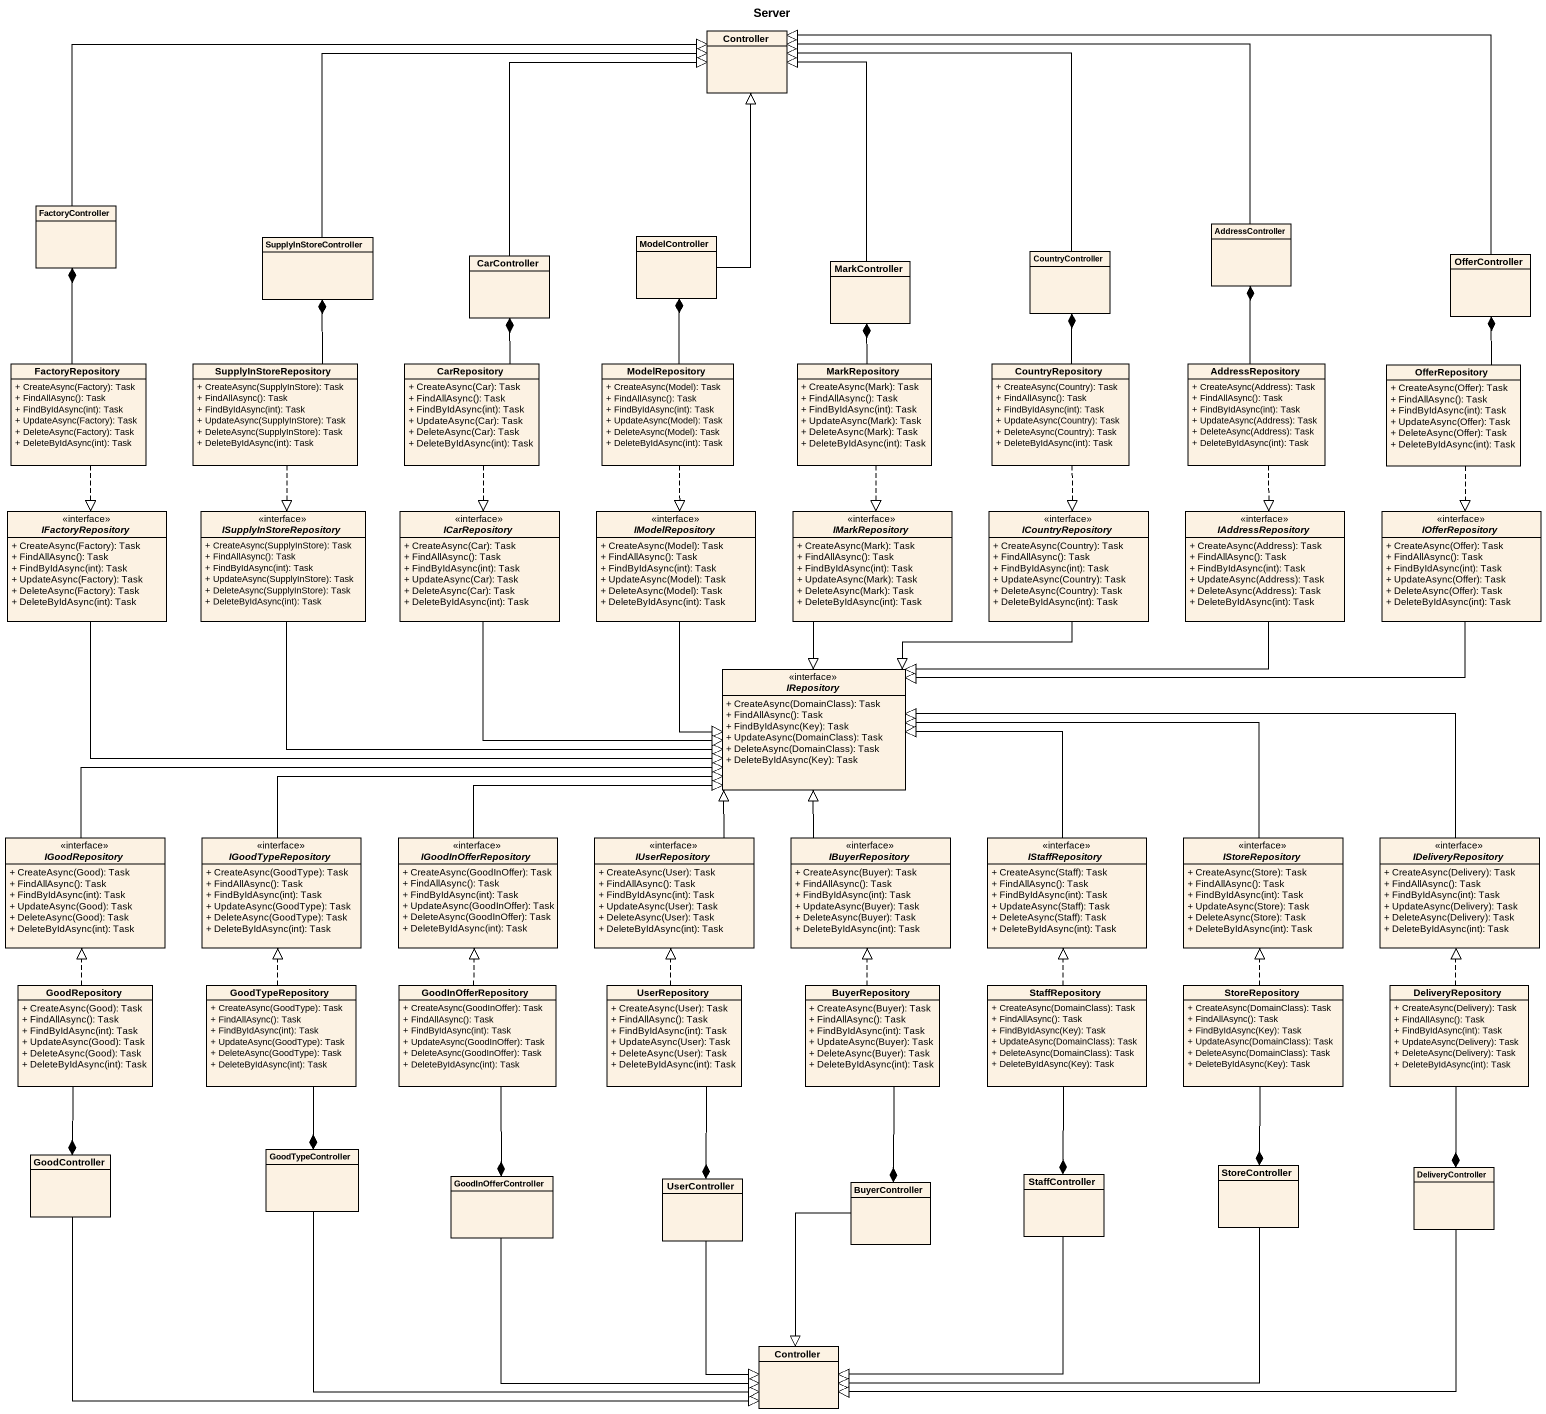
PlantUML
@startuml
title Server
hide circle
hide empty members
skinparam classAttributeIconSize 0
class Controller
class FactoryController
class SupplyInStoreController
class ModelController
class CountryController
class AddressController
class CarController
class MarkController
class OfferController
class FactoryRepository {
  + CreateAsync(Factory): Task
  + FindAllAsync(): Task
  + FindByIdAsync(int): Task
  + UpdateAsync(Factory): Task
  + DeleteAsync(Factory): Task
  + DeleteByIdAsync(int): Task
}
class SupplyInStoreRepository {
  + CreateAsync(SupplyInStore): Task
  + FindAllAsync(): Task
  + FindByIdAsync(int): Task
  + UpdateAsync(SupplyInStore): Task
  + DeleteAsync(SupplyInStore): Task
  + DeleteByIdAsync(int): Task
}
class CarRepository {
  + CreateAsync(Car): Task
  + FindAllAsync(): Task
  + FindByIdAsync(int): Task
  + UpdateAsync(Car): Task
  + DeleteAsync(Car): Task
  + DeleteByIdAsync(int): Task
}
class ModelRepository {
  + CreateAsync(Model): Task
  + FindAllAsync(): Task
  + FindByIdAsync(int): Task
  + UpdateAsync(Model): Task
  + DeleteAsync(Model): Task
  + DeleteByIdAsync(int): Task
}
class MarkRepository {
  + CreateAsync(Mark): Task
  + FindAllAsync(): Task
  + FindByIdAsync(int): Task
  + UpdateAsync(Mark): Task
  + DeleteAsync(Mark): Task
  + DeleteByIdAsync(int): Task
}
class CountryRepository {
  + CreateAsync(Country): Task
  + FindAllAsync(): Task
  + FindByIdAsync(int): Task
  + UpdateAsync(Country): Task
  + DeleteAsync(Country): Task
  + DeleteByIdAsync(int): Task
}
class AddressRepository {
  + CreateAsync(Address): Task
  + FindAllAsync(): Task
  + FindByIdAsync(int): Task
  + UpdateAsync(Address): Task
  + DeleteAsync(Address): Task
  + DeleteByIdAsync(int): Task
}
class OfferRepository {
  + CreateAsync(Offer): Task
  + FindAllAsync(): Task
  + FindByIdAsync(int): Task
  + UpdateAsync(Offer): Task
  + DeleteAsync(Offer): Task
  + DeleteByIdAsync(int): Task
}
interface IFactoryRepository {
  + CreateAsync(Factory): Task
  + FindAllAsync(): Task
  + FindByIdAsync(int): Task
  + UpdateAsync(Factory): Task
  + DeleteAsync(Factory): Task
  + DeleteByIdAsync(int): Task
}
interface ISupplyInStoreRepository {
  + CreateAsync(SupplyInStore): Task
  + FindAllAsync(): Task
  + FindByIdAsync(int): Task
  + UpdateAsync(SupplyInStore): Task
  + DeleteAsync(SupplyInStore): Task
  + DeleteByIdAsync(int): Task
}
interface ICarRepository {
  + CreateAsync(Car): Task
  + FindAllAsync(): Task
  + FindByIdAsync(int): Task
  + UpdateAsync(Car): Task
  + DeleteAsync(Car): Task
  + DeleteByIdAsync(int): Task
}
interface IModelRepository {
  + CreateAsync(Model): Task
  + FindAllAsync(): Task
  + FindByIdAsync(int): Task
  + UpdateAsync(Model): Task
  + DeleteAsync(Model): Task
  + DeleteByIdAsync(int): Task
}
interface IMarkRepository {
  + CreateAsync(Mark): Task
  + FindAllAsync(): Task
  + FindByIdAsync(int): Task
  + UpdateAsync(Mark): Task
  + DeleteAsync(Mark): Task
  + DeleteByIdAsync(int): Task
}
interface ICountryRepository {
  + CreateAsync(Country): Task
  + FindAllAsync(): Task
  + FindByIdAsync(int): Task
  + UpdateAsync(Country): Task
  + DeleteAsync(Country): Task
  + DeleteByIdAsync(int): Task
}
interface IAddressRepository {
  + CreateAsync(Address): Task
  + FindAllAsync(): Task
  + FindByIdAsync(int): Task
  + UpdateAsync(Address): Task
  + DeleteAsync(Address): Task
  + DeleteByIdAsync(int): Task
}
interface IOfferRepository {
  + CreateAsync(Offer): Task
  + FindAllAsync(): Task
  + FindByIdAsync(int): Task
  + UpdateAsync(Offer): Task
  + DeleteAsync(Offer): Task
  + DeleteByIdAsync(int): Task
}
interface IRepository {
  + CreateAsync(DomainClass): Task
  + FindAllAsync(): Task
  + FindByIdAsync(Key): Task
  + UpdateAsync(DomainClass): Task
  + DeleteAsync(DomainClass): Task
  + DeleteByIdAsync(Key): Task
}
interface IGoodRepository {
  + CreateAsync(Good): Task
  + FindAllAsync(): Task
  + FindByIdAsync(int): Task
  + UpdateAsync(Good): Task
  + DeleteAsync(Good): Task
  + DeleteByIdAsync(int): Task
}
interface IGoodTypeRepository {
  + CreateAsync(GoodType): Task
  + FindAllAsync(): Task
  + FindByIdAsync(int): Task
  + UpdateAsync(GoodType): Task
  + DeleteAsync(GoodType): Task
  + DeleteByIdAsync(int): Task
}
interface IGoodInOfferRepository {
  + CreateAsync(GoodInOffer): Task
  + FindAllAsync(): Task
  + FindByIdAsync(int): Task
  + UpdateAsync(GoodInOffer): Task
  + DeleteAsync(GoodInOffer): Task
  + DeleteByIdAsync(int): Task
}
interface IUserRepository {
  + CreateAsync(User): Task
  + FindAllAsync(): Task
  + FindByIdAsync(int): Task
  + UpdateAsync(User): Task
  + DeleteAsync(User): Task
  + DeleteByIdAsync(int): Task
}
interface IBuyerRepository {
  + CreateAsync(Buyer): Task
  + FindAllAsync(): Task
  + FindByIdAsync(int): Task
  + UpdateAsync(Buyer): Task
  + DeleteAsync(Buyer): Task
  + DeleteByIdAsync(int): Task
}
interface IStaffRepository {
  + CreateAsync(Staff): Task
  + FindAllAsync(): Task
  + FindByIdAsync(int): Task
  + UpdateAsync(Staff): Task
  + DeleteAsync(Staff): Task
  + DeleteByIdAsync(int): Task
}
interface IStoreRepository {
  + CreateAsync(Store): Task
  + FindAllAsync(): Task
  + FindByIdAsync(int): Task
  + UpdateAsync(Store): Task
  + DeleteAsync(Store): Task
  + DeleteByIdAsync(int): Task
}
interface IDeliveryRepository {
  + CreateAsync(Delivery): Task
  + FindAllAsync(): Task
  + FindByIdAsync(int): Task
  + UpdateAsync(Delivery): Task
  + DeleteAsync(Delivery): Task
  + DeleteByIdAsync(int): Task
}
class GoodRepository {
  + CreateAsync(Good): Task
  + FindAllAsync(): Task
  + FindByIdAsync(int): Task
  + UpdateAsync(Good): Task
  + DeleteAsync(Good): Task
  + DeleteByIdAsync(int): Task
}
class GoodTypeRepository {
  + CreateAsync(GoodType): Task
  + FindAllAsync(): Task
  + FindByIdAsync(int): Task
  + UpdateAsync(GoodType): Task
  + DeleteAsync(GoodType): Task
  + DeleteByIdAsync(int): Task
}
class GoodInOfferRepository {
  + CreateAsync(GoodInOffer): Task
  + FindAllAsync(): Task
  + FindByIdAsync(int): Task
  + UpdateAsync(GoodInOffer): Task
  + DeleteAsync(GoodInOffer): Task
  + DeleteByIdAsync(int): Task
}
class UserRepository {
  + CreateAsync(User): Task
  + FindAllAsync(): Task
  + FindByIdAsync(int): Task
  + UpdateAsync(User): Task
  + DeleteAsync(User): Task
  + DeleteByIdAsync(int): Task
}
class BuyerRepository {
  + CreateAsync(Buyer): Task
  + FindAllAsync(): Task
  + FindByIdAsync(int): Task
  + UpdateAsync(Buyer): Task
  + DeleteAsync(Buyer): Task
  + DeleteByIdAsync(int): Task
}
class StaffRepository {
  + CreateAsync(DomainClass): Task
  + FindAllAsync(): Task
  + FindByIdAsync(Key): Task
  + UpdateAsync(DomainClass): Task
  + DeleteAsync(DomainClass): Task
  + DeleteByIdAsync(Key): Task
}
class StoreRepository {
  + CreateAsync(DomainClass): Task
  + FindAllAsync(): Task
  + FindByIdAsync(Key): Task
  + UpdateAsync(DomainClass): Task
  + DeleteAsync(DomainClass): Task
  + DeleteByIdAsync(Key): Task
}
class DeliveryRepository {
  + CreateAsync(Delivery): Task
  + FindAllAsync(): Task
  + FindByIdAsync(int): Task
  + UpdateAsync(Delivery): Task
  + DeleteAsync(Delivery): Task
  + DeleteByIdAsync(int): Task
}
class GoodController
class GoodTypeController
class GoodInOfferController
class StaffController
class StoreController
class DeliveryController
class UserController
class BuyerController
class "Controller" as Controller_2
FactoryController -right-|> Controller
SupplyInStoreController -right-|> Controller
ModelController -up-|> Controller
CountryController -up-|> Controller
AddressController -left-|> Controller
CarController -up-|> Controller
MarkController -up-|> Controller
OfferController -left-|> Controller
FactoryRepository -up-* FactoryController
FactoryRepository ..|> IFactoryRepository
SupplyInStoreRepository -up-* SupplyInStoreController
SupplyInStoreRepository ..|> ISupplyInStoreRepository
CarRepository -up-* CarController
CarRepository ..|> ICarRepository
ModelRepository -up-* ModelController
ModelRepository ..|> IModelRepository
MarkRepository -up-* MarkController
MarkRepository ..|> IMarkRepository
CountryRepository -up-* CountryController
CountryRepository ..|> ICountryRepository
AddressRepository -up-* AddressController
AddressRepository ..|> IAddressRepository
OfferRepository -up-* OfferController
OfferRepository ..|> IOfferRepository
IFactoryRepository -right-|> IRepository
ISupplyInStoreRepository -right-|> IRepository
ICarRepository -right-|> IRepository
IModelRepository --|> IRepository
IMarkRepository --|> IRepository
ICountryRepository --|> IRepository
IAddressRepository -left-|> IRepository
IOfferRepository -left-|> IRepository
IGoodRepository -right-|> IRepository
IGoodTypeRepository -right-|> IRepository
IGoodInOfferRepository -right-|> IRepository
IUserRepository -up-|> IRepository
IBuyerRepository -up-|> IRepository
IStaffRepository -up-|> IRepository
IStoreRepository -left-|> IRepository
IDeliveryRepository -left-|> IRepository
GoodRepository .up.|> IGoodRepository
GoodRepository --* GoodController
GoodTypeRepository .up.|> IGoodTypeRepository
GoodTypeRepository --* GoodTypeController
GoodInOfferRepository .up.|> IGoodInOfferRepository
GoodInOfferRepository --* GoodInOfferController
UserRepository .up.|> IUserRepository
UserRepository --* UserController
BuyerRepository .up.|> IBuyerRepository
BuyerRepository --* BuyerController
StaffRepository .up.|> IStaffRepository
StaffRepository --* StaffController
StoreRepository .up.|> IStoreRepository
StoreRepository --* StoreController
DeliveryRepository .up.|> IDeliveryRepository
DeliveryRepository --* DeliveryController
GoodController -right-|> Controller_2
GoodTypeController -right-|> Controller_2
GoodInOfferController -right-|> Controller_2
StaffController --|> Controller_2
StoreController -left-|> Controller_2
DeliveryController -left-|> Controller_2
UserController --|> Controller_2
BuyerController --|> Controller_2
@enduml
